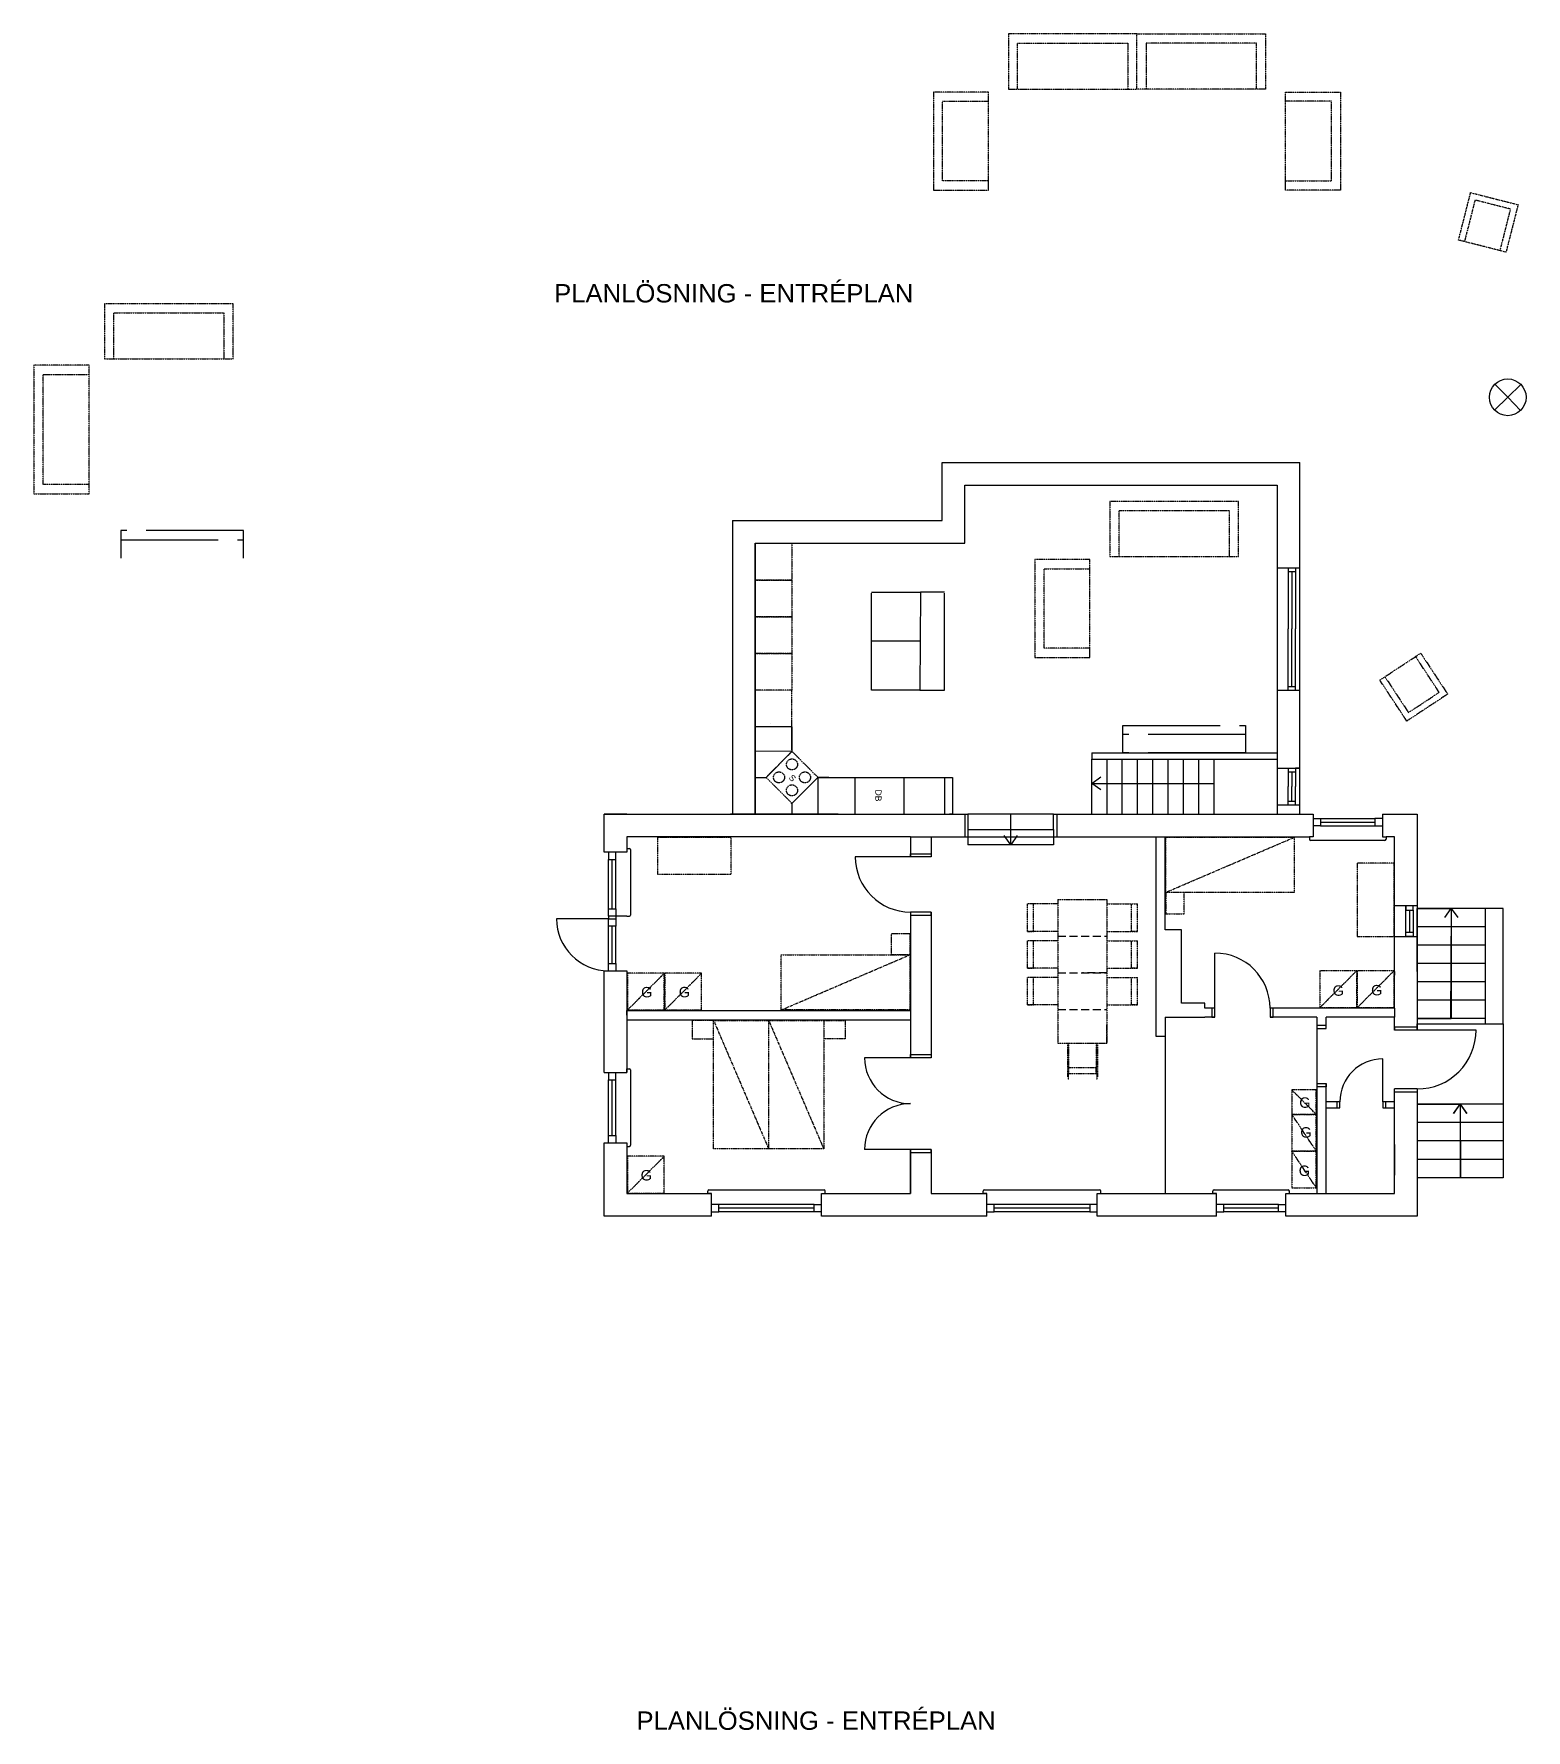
# Model space of a CAD drawing. Header units: millimetres. Extents: x -50011 to 90899, y -58634 to 500399.
# Drawn here: x -9874 to 14500, y 393550 to 421259 of the extents above; entities that cross this region are included whole.
import ezdxf

# ---------------------------------------------------------------- set-up
doc = ezdxf.new("R2010")
doc.units = ezdxf.units.MM
doc.linetypes.add('DASHED', pattern=[19.05, 12.7, -6.35])
doc.linetypes.add('PHANTOM2', pattern=[31.75, 15.875, -3.175, 3.175, -3.175, 3.175, -3.175])
doc.layers.get('0').update_dxf_attribs({"color": 1})
for name, color, linetype in [('Angivelser', 7, 'Continuous'), ('Grundritningar', 1, 'Continuous'), ('Möbler', 4, 'PHANTOM2'), ('Rumsavdelare', 3, 'FENCELINE1')]:
    doc.layers.add(name, color=color, linetype=linetype)
doc.styles.get("Standard").update_dxf_attribs({"font": 'Arial.ttf', "height": 170})
doc.linetypes.add('FENCELINE1', pattern='A,6.35,-2.54,[133,ltypeshp.shx,S=2.54,R=0,X=-2.54,Y=0],-2.54,25.4', length=36.83)
doc.dimstyles.new('ISO-25', dxfattribs={"dimscale": 10, "dimtxt": 2.5, "dimasz": 15, "dimexe": 10, "dimexo": 0.625, "dimgap": 15, "dimtad": 1, "dimlfac": 0.001, "dimtxsty": 'Standard', "dimblk": 'OBLIQUE', "dimblk1": 'OBLIQUE', "dimblk2": 'OBLIQUE', "dimcen": 20, "dimdle": 10, "dimadec": 0, "dimazin": 0, "dimtfac": 1, "dimtmove": 0, "dimatfit": 3, "dimldrblk": 'OPEN90', "dimfxl": 1, "dimarcsym": 0})

# ---------------------------------------------------------------- blocks, each defined once
blk = doc.blocks.new('_Oblique')
at = {"color": 0, "linetype": 'ByBlock', "lineweight": -2}
blk.add_line((-0.5, -0.5), (0.5, 0.5), dxfattribs=at)

msp = doc.modelspace()

# ---------------------------------------------------------------- linework, layer by layer
at = {"layer": 'Grundritningar'}
for p, q in [((5719.194, 418709.493), (5719.194, 418859.493)), ((10569.681, 418709.493), (10569.681, 418859.493)), ((13989.005, 415536.572), (14199.861, 415323.172)), ((14199.861, 415323.172), (14413.261, 415534.027)), ((14199.861, 415323.172), (13986.46, 415112.316)), ((14199.861, 415323.172), (14410.716, 415109.771)), ((10803.149, 408514.276), (10803.149, 414259.329)), ((10433.149, 413889.329), (10433.149, 408514.276)), ((1908.885, 412178.54), (1908.885, 412938.54)), ((10613.15, 412538.54), (10613.15, 411538.54)), ((10613.15, 412538.54), (10613.15, 412478.54)), ((10613.15, 412478.54), (10733.15, 412478.54)), ((10673.15, 412478.54), (10673.15, 411538.54)), ((10733.15, 412538.54), (10733.15, 412478.54)), ((10733.15, 412538.54), (10733.15, 411538.54)), ((1908.885, 409574.276), (1908.885, 412054.276)), ((10613.15, 410538.54), (10613.15, 411538.54)), ((10673.15, 410598.54), (10673.15, 411538.54)), ((10733.15, 410538.54), (10733.15, 411538.54)), ((7375.5, 411072.885), (7375.5, 411222.885)), ((10613.15, 410538.54), (10613.15, 410598.54)), ((10613.15, 410598.54), (10733.15, 410598.54)), ((10733.15, 410538.54), (10733.15, 410598.54)), ((2156.682, 409997.927), (2156.682, 409997.927)), ((1908.885, 408514.276), (1908.885, 409574.276)), ((7404.758, 408514.276), (7404.758, 409414.276)), ((7654.758, 408514.276), (7654.758, 409414.276)), ((7904.758, 408514.276), (7904.758, 409414.276)), ((8154.758, 408514.276), (8154.758, 409414.276)), ((8404.758, 408514.276), (8404.758, 409414.276)), ((8654.758, 408514.276), (8654.758, 409414.276)), ((8904.758, 408514.276), (8904.758, 409414.276)), ((9154.758, 408514.276), (9154.758, 409414.276)), ((9404.758, 408514.276), (9404.758, 409414.276)), ((10613.149, 409264.276), (10613.149, 408964.276)), ((10613.149, 409264.276), (10613.149, 409204.276)), ((10733.149, 409264.276), (10733.149, 409204.276)), ((10733.149, 409264.276), (10733.149, 408964.276)), ((10613.149, 409204.276), (10733.149, 409204.276)), ((10673.149, 409204.276), (10673.149, 408964.276)), ((10613.149, 408664.276), (10613.149, 408964.276)), ((10613.149, 408664.276), (10613.149, 408724.276)), ((10613.149, 408724.276), (10733.149, 408724.276)), ((10673.149, 408724.276), (10673.149, 408964.276)), ((10733.149, 408664.276), (10733.149, 408964.276)), ((10733.149, 408664.276), (10733.149, 408724.276)), ((5133.149, 408514.276), (5083.149, 408514.276)), ((5333.149, 408514.276), (5333.149, 408144.276)), ((6833.149, 408514.276), (6833.149, 408144.276)), ((11022.073, 408514.276), (11022.073, 408144.276)), ((11022.073, 408444.276), (11142.073, 408444.276)), ((11142.073, 408444.276), (11142.073, 408324.276)), ((11142.073, 408444.276), (12032.073, 408444.276)), ((12152.073, 408444.276), (12032.073, 408444.276)), ((12032.073, 408444.276), (12032.073, 408324.276)), ((12152.073, 408514.276), (12152.073, 408144.276)), ((12152.073, 408514.276), (12152.073, 408444.276)), ((11142.073, 408324.276), (11022.073, 408324.276)), ((11142.073, 408384.276), (12032.073, 408384.276)), ((11142.073, 408324.276), (12032.073, 408324.276)), ((12032.073, 408324.276), (12152.073, 408324.276)), ((-186.851, 407894.276), (-556.851, 407894.276)), ((-486.851, 407894.276), (-486.851, 407774.276)), ((-366.851, 407774.276), (-366.851, 407894.276)), ((4443.149, 408144.276), (-186.851, 408144.276)), ((-186.851, 408144.276), (-186.851, 407894.276)), ((-186.851, 408144.276), (-186.851, 407894.276)), ((-186.851, 407954.276), (-146.851, 407954.276)), ((-126.851, 407934.276), (-126.851, 406864.276)), ((4443.149, 408144.276), (4443.149, 407814.276)), ((4443.149, 408144.276), (4783.149, 408144.276)), ((4443.149, 408144.276), (4443.149, 407814.276)), ((4783.149, 408144.276), (4783.149, 407814.276)), ((4783.149, 408144.276), (5733.149, 408144.276)), ((5083.149, 408144.276), (5133.149, 408144.276)), ((6783.149, 408144.276), (8453.149, 408144.276)), ((7533.149, 408144.276), (7583.149, 408144.276)), ((8453.149, 408144.276), (8603.149, 408145.112)), ((8453.149, 408144.276), (8453.149, 404884.276)), ((8603.149, 406624.276), (8603.149, 408145.112)), ((8603.149, 408145.112), (10962.073, 408145.112)), ((11022.073, 408144.276), (10962.073, 408144.276)), ((10962.073, 408144.276), (10962.073, 408104.276)), ((12192.073, 408084.276), (10982.073, 408084.276)), ((12152.073, 408144.276), (12212.073, 408144.276)), ((12212.073, 408144.276), (12212.073, 408104.276)), ((12353.149, 407544.276), (12353.149, 408145.112)), ((-486.851, 407774.276), (-366.851, 407774.276)), ((-486.851, 406964.276), (-486.851, 407774.276)), ((-426.851, 406964.276), (-426.851, 407774.276)), ((-366.851, 406964.276), (-366.851, 407774.276)), ((4443.149, 407814.276), (3543.149, 407814.276)), ((4443.149, 407814.276), (4443.149, 407864.276)), ((4443.149, 407864.276), (4783.149, 407864.276)), ((4783.149, 407814.276), (4443.149, 407814.276)), ((4783.149, 407864.276), (4783.149, 407814.276)), ((12353.149, 405344.276), (12353.149, 407544.276)), ((12353.149, 405344.276), (12353.149, 407544.276)), ((12353.149, 407313.439), (12353.149, 407373.439)), ((-486.851, 406844.276), (-486.851, 406964.276)), ((-486.851, 406964.276), (-366.851, 406964.276)), ((-186.851, 406844.276), (-486.851, 406844.276)), ((-486.851, 406844.276), (-486.851, 406804.276)), ((-486.851, 406804.276), (-366.851, 406804.276)), ((-486.851, 406684.276), (-486.851, 406804.276)), ((-366.851, 406964.276), (-366.851, 406844.276)), ((-366.851, 406844.276), (-366.851, 406804.276)), ((-366.851, 406804.276), (-366.851, 406684.276)), ((-186.851, 406844.276), (-146.851, 406844.276)), ((4443.149, 406914.276), (4443.149, 404534.276)), ((4443.149, 406914.276), (4443.149, 406864.276)), ((4783.149, 406914.276), (4443.149, 406914.276)), ((4443.149, 406864.276), (4783.149, 406864.276)), ((4783.149, 406914.276), (4783.149, 404534.276)), ((4783.149, 406864.276), (4783.149, 406914.276)), ((12723.149, 407014.276), (12353.149, 407014.276)), ((12533.149, 406514.276), (12533.149, 407014.276)), ((12533.149, 407014.276), (12533.149, 406944.276)), ((12533.149, 406944.276), (12653.149, 406944.276)), ((12593.149, 406944.276), (12593.149, 406584.276)), ((12653.149, 406944.276), (12653.149, 407014.276)), ((12653.149, 406944.276), (12653.149, 406584.276)), ((13833.149, 406974.276), (12723.149, 406974.276)), ((12723.149, 405944.276), (12723.149, 406974.276)), ((12723.149, 406974.276), (13278.149, 406974.276)), ((14123.149, 406974.276), (13833.149, 406974.276)), ((13833.149, 406974.276), (13833.149, 405085.83)), ((13833.149, 406974.276), (13833.149, 406674.276)), ((14123.149, 405085.83), (14123.149, 406974.276)), ((-366.851, 406684.276), (-486.851, 406684.276)), ((-486.851, 406074.276), (-486.851, 406684.276)), ((-426.851, 406074.276), (-426.851, 406684.276)), ((-366.851, 406074.276), (-366.851, 406684.276)), ((8873.149, 406624.276), (8603.149, 406624.276)), ((8873.149, 405424.276), (8873.149, 406624.276)), ((12353.149, 406514.276), (12723.149, 406514.276)), ((12533.149, 406514.276), (12533.149, 406584.276)), ((12533.149, 406584.276), (12653.149, 406584.276)), ((12653.149, 406514.276), (12533.149, 406514.276)), ((12653.149, 406584.276), (12653.149, 406514.276)), ((13833.149, 406674.276), (12723.149, 406674.276)), ((13833.149, 406674.276), (13833.149, 406374.276)), ((9417.876, 405344.276), (9417.876, 406244.276)), ((13833.149, 406374.276), (12723.149, 406374.276)), ((13833.149, 406374.276), (13833.149, 406074.276)), ((-556.851, 405954.276), (-186.851, 405954.276)), ((-486.851, 405954.276), (-486.851, 406074.276)), ((-486.851, 406074.276), (-366.851, 406074.276)), ((-366.851, 406074.276), (-366.851, 405954.276)), ((-186.851, 405954.276), (-186.851, 404294.276)), ((12353.149, 405944.276), (12353.149, 405884.276)), ((13833.149, 406074.276), (12723.149, 406074.276)), ((13833.149, 406074.276), (13833.149, 405774.276)), ((13833.149, 405774.276), (12723.149, 405774.276)), ((13833.149, 405774.276), (13833.149, 405474.276)), ((9253.149, 405424.276), (8873.149, 405424.276)), ((9253.149, 405344.276), (9253.149, 405424.276)), ((13833.149, 405474.276), (12723.149, 405474.276)), ((13833.149, 405474.276), (13833.149, 405174.276)), ((-186.851, 405229.276), (-186.851, 405304.276)), ((-186.851, 405304.276), (4443.149, 405304.276)), ((-186.851, 405304.276), (-186.851, 405234.276)), ((-186.851, 405264.276), (-186.851, 405229.276)), ((-186.851, 405229.276), (-186.851, 405154.276)), ((-186.851, 405154.276), (4443.149, 405154.276)), ((8603.149, 405194.276), (8603.149, 404884.276)), ((8603.149, 405194.276), (9253.149, 405194.276)), ((9417.876, 405344.276), (9253.149, 405344.276)), ((9417.876, 405194.276), (9253.149, 405194.276)), ((9417.876, 405344.276), (9367.876, 405344.276)), ((9367.876, 405344.276), (9367.876, 405194.276)), ((9367.876, 405194.276), (9417.876, 405194.276)), ((9417.876, 405194.276), (9417.876, 405344.276)), ((12353.149, 405344.276), (10317.876, 405344.276)), ((10317.876, 405344.276), (10317.876, 405194.276)), ((10367.876, 405344.276), (10317.876, 405344.276)), ((11083.149, 405194.276), (10317.876, 405194.276)), ((10317.876, 405194.276), (10367.876, 405194.276)), ((10367.876, 405194.276), (10367.876, 405344.276)), ((11083.149, 405194.276), (11083.149, 405011.301)), ((11233.149, 405011.301), (11233.149, 405194.276)), ((12353.149, 405194.276), (11233.149, 405194.276)), ((12353.149, 405344.276), (12353.149, 405194.276)), ((12353.149, 404985.83), (12353.149, 405194.276)), ((13833.149, 405174.276), (12723.149, 405174.276)), ((12723.149, 405174.276), (13278.149, 405174.276)), ((8453.149, 404884.276), (8603.149, 404884.276)), ((11233.149, 405061.301), (11083.149, 405061.301)), ((11083.149, 405061.301), (11083.149, 405011.301)), ((11083.149, 405011.301), (11233.149, 405011.301)), ((11233.149, 405011.301), (11233.149, 405061.301)), ((12723.149, 405035.83), (12353.149, 405035.83)), ((12353.149, 405035.83), (12353.149, 404985.83)), ((12723.149, 404985.83), (12353.149, 404985.83)), ((12723.149, 404985.83), (12723.149, 405085.83)), ((12723.149, 405085.83), (14123.149, 405085.83)), ((12723.149, 404985.83), (12723.149, 405035.83)), ((13682.433, 404985.83), (12723.149, 404985.83)), ((14123.149, 405085.83), (14123.149, 403774.276)), ((4443.149, 404534.276), (4443.149, 404584.276)), ((4443.149, 404584.276), (4783.149, 404584.276)), ((4783.149, 404584.276), (4783.149, 404534.276)), ((-556.851, 404294.276), (-186.851, 404294.276)), ((-556.851, 404294.276), (-486.851, 404294.276)), ((-486.851, 404294.276), (-486.851, 404174.276)), ((-366.851, 404174.276), (-366.851, 404294.276)), ((-186.851, 404294.276), (-186.851, 404354.276)), ((-186.851, 404354.276), (-146.851, 404354.276)), ((-126.851, 404334.276), (-126.851, 403104.276)), ((4443.149, 404534.276), (3693.149, 404534.276)), ((4783.149, 404534.276), (4443.149, 404534.276)), ((12159.437, 403814.276), (12159.437, 404516.276)), ((-486.851, 404174.276), (-366.851, 404174.276)), ((-486.851, 403264.276), (-486.851, 404174.276)), ((-426.851, 403264.276), (-426.851, 404174.276)), ((-366.851, 403264.276), (-366.851, 404174.276)), ((11083.149, 404111.301), (11083.149, 402314.276)), ((11083.149, 404111.301), (11233.149, 404111.301)), ((11233.149, 404061.301), (11083.149, 404061.301)), ((11233.149, 402314.276), (11233.149, 404111.301)), ((11233.149, 404111.301), (11233.149, 404061.301)), ((12353.149, 402314.276), (12353.149, 404024.276)), ((12723.149, 404024.276), (12353.149, 404024.276)), ((12353.149, 403974.276), (12353.149, 404024.276)), ((12723.149, 404024.276), (12723.149, 403974.276)), ((11457.437, 403814.276), (11233.149, 403814.276)), ((11457.437, 403814.276), (11407.437, 403814.276)), ((11407.437, 403814.276), (11407.437, 403714.276)), ((11457.437, 403714.276), (11457.437, 403814.276)), ((12353.149, 403814.276), (12159.437, 403814.276)), ((12159.437, 403814.276), (12159.437, 403714.276)), ((12209.437, 403714.276), (12209.437, 403814.276)), ((12723.149, 403974.276), (12353.149, 403974.276)), ((14123.149, 403774.276), (12723.149, 403774.276)), ((12723.149, 403774.276), (13423.149, 403774.276)), ((14123.149, 403774.276), (14123.149, 403474.276)), ((11233.149, 403714.276), (11457.437, 403714.276)), ((11407.437, 403714.276), (11457.437, 403714.276)), ((12159.437, 403714.276), (12353.149, 403714.276)), ((12159.437, 403714.276), (12209.437, 403714.276)), ((14123.149, 403474.276), (12723.149, 403474.276)), ((14123.149, 403474.276), (14123.149, 403174.276)), ((-486.851, 403144.276), (-486.851, 403264.276)), ((-486.851, 403264.276), (-366.851, 403264.276)), ((-366.851, 403264.276), (-366.851, 403144.276)), ((14123.149, 403174.276), (12723.149, 403174.276)), ((14123.149, 403174.276), (14123.149, 402874.276)), ((-556.851, 403144.276), (-186.851, 403144.276)), ((-556.851, 403144.276), (-486.851, 403144.276)), ((-186.851, 403144.276), (-186.851, 402314.276)), ((-186.851, 403144.276), (-186.851, 403084.276)), ((-186.851, 403084.276), (-146.851, 403084.276)), ((4443.149, 403034.276), (3693.149, 403034.276)), ((4443.149, 403034.276), (4443.149, 402314.276)), ((4443.149, 402314.276), (4443.149, 403034.276)), ((4443.149, 403034.276), (4443.149, 402984.276)), ((4783.149, 403034.276), (4443.149, 403034.276)), ((4443.149, 402984.276), (4783.149, 402984.276)), ((4783.149, 403034.276), (4783.149, 402314.276)), ((4783.149, 402984.276), (4783.149, 403034.276)), ((12353.149, 403116.276), (12353.149, 402616.276)), ((14123.149, 402874.276), (12723.149, 402874.276)), ((14123.149, 402874.276), (14123.149, 402574.276)), ((1133.149, 402314.276), (1133.149, 402354.276)), ((1153.149, 402374.276), (3033.149, 402374.276)), ((3053.149, 402314.276), (3053.149, 402354.276)), ((5633.149, 402314.276), (5633.149, 402354.276)), ((5653.149, 402374.276), (7533.149, 402374.276)), ((7553.149, 402314.276), (7553.149, 402354.276)), ((9383.149, 402314.276), (9383.149, 402354.276)), ((9403.149, 402374.276), (10613.149, 402374.276)), ((10633.149, 402314.276), (10633.149, 402354.276)), ((14123.149, 402574.276), (12723.149, 402574.276)), ((-186.851, 402314.276), (1193.149, 402314.276)), ((1193.149, 402314.276), (1133.149, 402314.276)), ((1193.149, 401944.276), (1193.149, 402314.276)), ((1313.149, 402134.276), (1193.149, 402134.276)), ((1313.149, 402014.276), (1313.149, 402134.276)), ((2873.149, 402134.276), (1313.149, 402134.276)), ((2873.149, 402074.276), (1313.149, 402074.276)), ((2873.149, 402014.276), (2873.149, 402134.276)), ((2873.149, 402134.276), (2993.149, 402134.276)), ((2993.149, 402314.276), (4443.149, 402314.276)), ((2993.149, 401944.276), (2993.149, 402314.276)), ((2993.149, 402314.276), (3053.149, 402314.276)), ((4783.149, 402314.276), (5693.149, 402314.276)), ((5693.149, 402314.276), (5633.149, 402314.276)), ((5693.149, 401944.276), (5693.149, 402314.276)), ((5813.149, 402134.276), (5693.149, 402134.276)), ((5813.149, 402014.276), (5813.149, 402134.276)), ((7373.149, 402134.276), (5813.149, 402134.276)), ((7373.149, 402074.276), (5813.149, 402074.276)), ((7493.149, 402134.276), (7373.149, 402134.276)), ((7373.149, 402134.276), (7373.149, 402014.276)), ((7493.149, 402314.276), (9443.149, 402314.276)), ((7493.149, 401944.276), (7493.149, 402314.276)), ((7493.149, 402314.276), (7553.149, 402314.276)), ((7493.149, 402014.276), (7493.149, 402134.276)), ((9443.149, 402314.276), (9383.149, 402314.276)), ((9443.149, 401944.276), (9443.149, 402314.276)), ((9563.149, 402134.276), (9443.149, 402134.276)), ((9563.149, 402014.276), (9563.149, 402134.276)), ((10453.149, 402134.276), (9563.149, 402134.276)), ((10453.149, 402074.276), (9563.149, 402074.276)), ((10453.149, 402014.276), (10453.149, 402134.276)), ((10453.149, 402134.276), (10573.149, 402134.276)), ((10573.149, 402314.276), (11083.149, 402314.276)), ((10573.149, 401944.276), (10573.149, 402314.276)), ((10573.149, 402314.276), (10633.149, 402314.276)), ((11083.149, 402314.276), (11233.149, 402314.276)), ((11233.149, 402314.276), (12353.149, 402314.276)), ((1193.149, 401944.276), (1193.149, 402014.276)), ((1193.149, 402014.276), (1313.149, 402014.276)), ((2873.149, 402014.276), (1313.149, 402014.276)), ((2993.149, 402014.276), (2873.149, 402014.276)), ((5693.149, 401944.276), (5693.149, 402014.276)), ((5693.149, 402014.276), (5813.149, 402014.276)), ((7373.149, 402014.276), (5813.149, 402014.276)), ((7373.149, 402014.276), (7493.149, 402014.276)), ((9443.149, 401944.276), (9443.149, 402014.276)), ((9443.149, 402014.276), (9563.149, 402014.276)), ((10453.149, 402014.276), (9563.149, 402014.276)), ((10573.149, 402014.276), (10453.149, 402014.276))]:
    msp.add_line(p, q, dxfattribs=at)
at = {"layer": 'Grundritningar', "ltscale": 100}
for p, q in [((4963.149, 413308.54), (4963.149, 414259.329)), ((4963.149, 414259.329), (10803.149, 414259.329)), ((5333.149, 412938.54), (5333.149, 413889.329)), ((5333.149, 413889.329), (10433.149, 413889.329)), ((1538.885, 413308.54), (1538.885, 411878.54)), ((1538.885, 413308.54), (4963.149, 413308.54)), ((1908.885, 408514.276), (1908.885, 412938.54)), ((1908.885, 412938.54), (1908.885, 408514.276)), ((1908.885, 412938.54), (5333.149, 412938.54)), ((1908.885, 412354.276), (1908.885, 412054.276)), ((10433.15, 412538.54), (10803.15, 412538.54)), ((10803.149, 410074.276), (10803.149, 412554.276)), ((1538.885, 412054.276), (1538.885, 408514.276)), ((10433.15, 410538.54), (10803.15, 410538.54)), ((7404.758, 409514.276), (7404.758, 409414.276)), ((7404.758, 409514.276), (10433.149, 409514.276)), ((7404.758, 409414.276), (10433.149, 409414.276)), ((10433.149, 409264.276), (10803.149, 409264.276)), ((-186.851, 408514.276), (-556.851, 408514.276)), ((-186.851, 408514.276), (3237.414, 408514.276)), ((3263.39, 408514.276), (1505.39, 408514.276)), ((5383.149, 408514.276), (5383.149, 408264.276)), ((6783.149, 408514.276), (5383.149, 408514.276)), ((6783.149, 408264.276), (6783.149, 408514.276)), ((10433.149, 408664.276), (10803.149, 408664.276)), ((12152.073, 408514.276), (12723.149, 408514.276)), ((5383.149, 408264.276), (6783.149, 408264.276)), ((5383.149, 408264.276), (5383.149, 408014.276)), ((6783.149, 408264.276), (6783.149, 408014.276)), ((6783.149, 408014.276), (5383.149, 408014.276)), ((12353.149, 408145.112), (12212.073, 408144.276)), ((-486.851, 406804.276), (-1336.851, 406804.276))]:
    msp.add_line(p, q, dxfattribs=at)
at = {"layer": 'Grundritningar'}
for points in [[(-556.851, 407894.276), (-556.851, 408514.276), (5383.149, 408514.276)], [(6783.149, 408514.276), (11022.073, 408514.276)], [(12723.149, 408514.276), (12723.149, 404985.83)], [(-556.851, 404294.276), (-556.851, 405954.276)], [(12723.149, 404024.276), (12723.149, 401944.276), (10573.149, 401944.276)], [(1193.149, 401944.276), (-556.851, 401944.276), (-556.851, 403144.276)], [(5693.149, 401944.276), (2993.149, 401944.276)], [(9443.149, 401944.276), (7493.149, 401944.276)]]:
    msp.add_lwpolyline(points, dxfattribs=at)
at = {"layer": 'Grundritningar', "ltscale": 20}
msp.add_circle((14199.861, 415323.172), 300, dxfattribs=at)
at = {"layer": 'Grundritningar'}
for centre, radius, start, end in [((-146.851, 407934.276), 20, 0, 90), ((10982.073, 408104.276), 20, 180, 270), ((12192.073, 408104.276), 20, 270, 0), ((4443.149, 407814.276), 900, 180, 270), ((-146.851, 406864.276), 20, 270, 0), ((9417.876, 405344.276), 900, 0, 90), ((12723.947, 404982.766), 958.491, 269.95234, 0.1831397), ((-146.851, 404334.276), 20, 0, 90), ((4443.149, 404534.276), 750, 180, 270), ((12159.437, 403814.276), 702, 90, 180), ((4443.149, 403034.276), 750, 90, 180), ((-146.851, 403104.276), 20, 270, 0), ((1153.149, 402354.276), 20, 90, 180), ((3033.149, 402354.276), 20, 0, 90), ((5653.149, 402354.276), 20, 90, 180), ((7533.149, 402354.276), 20, 0, 90), ((9403.149, 402354.276), 20, 90, 180), ((10613.149, 402354.276), 20, 0, 90)]:
    msp.add_arc(centre, radius, start, end, dxfattribs=at)
at = {"layer": 'Grundritningar', "ltscale": 100}
msp.add_arc((-486.851, 406804.276), 850, 180, 270, dxfattribs=at)
at = {"layer": 'Möbler'}
for p, q in [((6044.437, 421259.493), (6044.437, 420359.493)), ((8144.437, 421259.493), (6044.437, 421259.493)), ((8144.437, 420359.493), (8144.437, 421259.493)), ((8144.437, 420359.493), (8144.437, 421259.493)), ((8144.437, 421259.493), (10244.437, 421259.493)), ((10244.437, 421259.493), (10244.437, 420359.493)), ((6194.437, 421109.493), (7994.437, 421109.493)), ((6194.437, 420359.493), (6194.437, 421109.493)), ((7994.437, 421109.493), (7994.437, 420359.493)), ((8294.437, 421109.493), (8294.437, 420359.493)), ((10094.437, 421109.493), (8294.437, 421109.493)), ((10094.437, 420359.493), (10094.437, 421109.493)), ((6044.437, 420359.493), (8144.437, 420359.493)), ((10244.437, 420359.493), (8144.437, 420359.493)), ((4819.194, 420309.493), (4819.194, 418709.493)), ((5719.194, 420309.493), (4819.194, 420309.493)), ((4969.194, 418859.493), (4969.194, 420159.493)), ((4969.194, 420159.493), (5719.194, 420159.493)), ((5719.194, 418709.493), (5719.194, 420309.493)), ((10569.681, 418709.493), (10569.681, 420309.493)), ((10569.681, 420309.493), (11469.681, 420309.493)), ((11319.681, 420159.493), (10569.681, 420159.493)), ((11319.681, 418859.493), (11319.681, 420159.493)), ((11469.681, 420309.493), (11469.681, 418709.493)), ((4819.194, 418709.493), (5719.194, 418709.493)), ((5719.194, 418859.493), (4969.194, 418859.493)), ((10569.681, 418859.493), (11319.681, 418859.493)), ((11469.681, 418709.493), (10569.681, 418709.493)), ((13396.791, 417891.523), (13594.179, 418666.79)), ((13666.414, 418545.208), (13493.699, 417866.85)), ((13594.179, 418666.79), (14369.445, 418469.402)), ((14247.863, 418397.167), (13666.414, 418545.208)), ((14369.445, 418469.402), (14172.057, 417694.136)), ((14075.149, 417718.809), (14247.863, 418397.167)), ((14172.057, 417694.136), (13396.791, 417891.523)), ((14172.057, 417694.136), (14075.149, 417718.809)), ((-8720.337, 416852.287), (-8720.337, 415952.287)), ((-6620.337, 416852.287), (-8720.337, 416852.287)), ((-6620.337, 415952.287), (-6620.337, 416852.287)), ((-8570.337, 416702.287), (-6770.337, 416702.287)), ((-8570.337, 415952.287), (-8570.337, 416702.287)), ((-6770.337, 416702.287), (-6770.337, 415952.287)), ((-8720.337, 415952.287), (-6620.337, 415952.287)), ((-8973.986, 415847.183), (-9873.986, 415847.183)), ((-9873.986, 415847.183), (-9873.986, 413747.183)), ((-9723.986, 415697.183), (-8973.986, 415697.183)), ((-9723.986, 413897.183), (-9723.986, 415697.183)), ((-8973.986, 413747.183), (-8973.986, 415847.183)), ((-9873.986, 413747.183), (-8973.986, 413747.183)), ((-8973.986, 413897.183), (-9723.986, 413897.183)), ((7700.744, 413622.885), (7700.744, 412722.885)), ((9800.744, 413622.885), (7700.744, 413622.885)), ((7850.744, 413472.885), (9650.744, 413472.885)), ((7850.744, 412722.885), (7850.744, 413472.885)), ((9650.744, 413472.885), (9650.744, 412722.885)), ((9800.744, 412722.885), (9800.744, 413622.885)), ((6475.5, 412672.885), (6475.5, 411072.885)), ((7375.5, 412672.885), (6475.5, 412672.885)), ((7375.5, 411072.885), (7375.5, 412672.885)), ((7700.744, 412722.885), (9800.744, 412722.885)), ((6625.5, 411222.885), (6625.5, 412522.885)), ((6625.5, 412522.885), (7375.5, 412522.885)), ((7375.5, 411222.885), (6625.5, 411222.885)), ((6475.5, 411072.885), (7375.5, 411072.885)), ((12110.961, 410702.681), (12779.205, 411142.511)), ((13080.526, 410502.819), (12695.675, 411087.533)), ((12779.205, 411142.511), (13219.035, 410474.268)), ((12110.961, 410702.681), (12194.492, 410757.66)), ((12550.791, 410034.438), (12110.961, 410702.681)), ((12194.492, 410757.66), (12579.343, 410172.947)), ((1908.885, 409914.276), (1908.885, 410514.276)), ((2508.885, 409938.54), (2508.885, 410538.54)), ((13219.035, 410474.268), (12550.791, 410034.438)), ((12579.343, 410172.947), (13080.526, 410502.819)), ((313.149, 408134.276), (313.149, 407534.276)), ((1513.149, 408134.276), (313.149, 408134.276)), ((1513.149, 407534.276), (1513.149, 408134.276)), ((8613.149, 408135.112), (10713.149, 408135.112)), ((8613.149, 407235.112), (8613.149, 408135.112)), ((8613.149, 407235.112), (10713.149, 408135.112)), ((10713.149, 408135.112), (10713.149, 407235.112)), ((12343.149, 407714.276), (11743.149, 407714.276)), ((11743.149, 407714.276), (11743.149, 406514.276)), ((12343.149, 406514.276), (12343.149, 407714.276)), ((313.149, 407534.276), (1513.149, 407534.276)), ((6353.149, 406595.884), (6353.149, 407045.884)), ((6853.149, 407045.884), (6353.149, 407045.884)), ((6453.149, 406595.884), (6453.149, 407045.884)), ((6853.149, 407120.884), (7653.149, 407120.884)), ((6853.149, 407120.884), (6853.149, 404770.884)), ((7653.149, 407120.884), (7653.149, 404770.884)), ((7653.149, 407045.884), (8153.149, 407045.884)), ((8053.149, 406595.884), (8053.149, 407045.884)), ((8153.149, 406595.884), (8153.149, 407045.884)), ((10713.149, 407235.112), (8613.149, 407235.112)), ((8613.149, 407235.112), (8613.149, 406885.112)), ((8913.149, 406885.112), (8913.149, 407235.112)), ((8613.149, 406885.112), (8913.149, 406885.112)), ((4133.149, 406214.276), (4133.149, 406564.276)), ((4133.149, 406564.276), (4433.149, 406564.276)), ((4433.149, 406564.276), (4433.149, 406214.276)), ((6853.149, 406595.884), (6353.149, 406595.884)), ((6353.149, 406595.884), (6453.149, 406595.884)), ((7653.149, 406595.884), (8153.149, 406595.884)), ((8153.149, 406595.884), (8053.149, 406595.884)), ((11743.149, 406514.276), (12343.149, 406514.276)), ((6353.149, 405995.884), (6353.149, 406445.884)), ((6853.149, 406445.884), (6353.149, 406445.884)), ((6453.149, 405995.884), (6453.149, 406445.884)), ((7653.149, 406445.884), (8153.149, 406445.884)), ((8053.149, 405995.884), (8053.149, 406445.884)), ((8153.149, 405995.884), (8153.149, 406445.884)), ((2333.149, 406214.276), (4433.149, 406214.276)), ((2333.149, 405314.276), (2333.149, 406214.276)), ((2333.149, 405314.276), (4433.149, 406214.276)), ((4433.149, 406214.276), (4133.149, 406214.276)), ((4433.149, 406214.276), (4433.149, 405314.276)), ((6853.149, 405995.884), (6353.149, 405995.884)), ((6353.149, 405995.884), (6453.149, 405995.884)), ((7653.149, 405995.884), (8153.149, 405995.884)), ((8153.149, 405995.884), (8053.149, 405995.884)), ((11733.149, 405954.276), (11133.149, 405954.276)), ((11133.149, 405954.276), (11133.149, 405354.276)), ((11733.149, 405954.276), (11133.149, 405354.276)), ((11733.149, 405354.276), (11733.149, 405954.276)), ((12343.149, 405954.276), (11743.149, 405954.276)), ((11743.149, 405954.276), (11743.149, 405354.276)), ((11743.149, 405354.276), (12343.149, 405954.276)), ((12343.149, 405354.276), (12343.149, 405954.276)), ((423.149, 405914.276), (-176.851, 405914.276)), ((-176.851, 405914.276), (-176.851, 405314.276)), ((423.149, 405914.276), (-176.851, 405314.276)), ((423.149, 405314.276), (423.149, 405914.276)), ((1033.149, 405914.276), (433.149, 405914.276)), ((433.149, 405914.276), (433.149, 405314.276)), ((433.149, 405314.276), (1033.149, 405914.276)), ((1033.149, 405314.276), (1033.149, 405914.276)), ((6353.149, 405395.884), (6353.149, 405845.884)), ((6853.149, 405845.884), (6353.149, 405845.884)), ((6453.149, 405395.884), (6453.149, 405845.884)), ((6853.149, 405920.884), (6853.149, 405845.884)), ((7653.149, 405845.884), (8153.149, 405845.884)), ((8053.149, 405395.884), (8053.149, 405845.884)), ((8153.149, 405395.884), (8153.149, 405845.884)), ((6853.149, 405395.884), (6353.149, 405395.884)), ((6353.149, 405395.884), (6453.149, 405395.884)), ((7653.149, 405395.884), (8153.149, 405395.884)), ((8153.149, 405395.884), (8053.149, 405395.884)), ((-176.851, 405314.276), (423.149, 405314.276)), ((433.149, 405314.276), (1033.149, 405314.276)), ((1228.149, 405144.276), (878.149, 405144.276)), ((878.149, 405144.276), (878.149, 404844.276)), ((1228.149, 403044.276), (1228.149, 405144.276)), ((1228.149, 405144.276), (2128.149, 405144.276)), ((1228.149, 405144.276), (2128.149, 403044.276)), ((2128.149, 403044.276), (2128.149, 405144.276)), ((2128.149, 405144.276), (3028.149, 405144.276)), ((2128.149, 405144.276), (3028.149, 403044.276)), ((4433.149, 405314.276), (2333.149, 405314.276)), ((3028.149, 405144.276), (3028.149, 403044.276)), ((3028.149, 405144.276), (3378.149, 405144.276)), ((3378.149, 405144.276), (3378.149, 404844.276)), ((11133.149, 405354.276), (11733.149, 405354.276)), ((11743.149, 405354.276), (12343.149, 405354.276)), ((878.149, 404844.276), (1228.149, 404844.276)), ((3378.149, 404844.276), (3028.149, 404844.276)), ((7653.149, 404770.884), (7653.149, 405070.884)), ((6853.149, 404770.884), (7653.149, 404770.884)), ((7008.149, 404770.884), (7008.149, 404220.884)), ((7018.149, 404770.884), (7018.149, 404170.884)), ((7028.149, 404770.884), (7028.149, 404270.884)), ((7478.149, 404770.884), (7478.149, 404270.884)), ((7478.149, 404770.884), (7488.149, 404770.884)), ((7488.149, 404770.884), (7488.149, 404170.884)), ((7488.149, 404770.884), (7498.149, 404770.884)), ((7498.149, 404770.884), (7498.149, 404220.884)), ((7478.149, 404370.884), (7028.149, 404370.884)), ((7478.149, 404270.884), (7478.149, 404370.884)), ((7478.149, 404270.884), (7028.149, 404270.884)), ((11073.15, 404007.996), (10673.15, 404007.996)), ((10673.15, 404007.996), (10673.15, 403607.996)), ((11073.15, 403607.996), (10673.15, 404007.996)), ((11073.15, 403607.996), (11073.15, 404007.996)), ((11073.15, 403607.996), (10673.15, 403607.996)), ((10673.15, 403607.996), (10673.15, 403007.996)), ((11073.15, 403007.996), (10673.15, 403607.996)), ((10673.15, 403607.996), (11073.15, 403607.996)), ((11073.15, 403007.996), (11073.15, 403607.996)), ((423.149, 402924.276), (-176.851, 402924.276)), ((-176.851, 402924.276), (-176.851, 402324.276)), ((423.149, 402924.276), (-176.851, 402324.276)), ((423.149, 402324.276), (423.149, 402924.276)), ((2128.149, 403044.276), (1228.149, 403044.276)), ((3028.149, 403044.276), (2128.149, 403044.276)), ((11073.149, 403007.996), (10673.149, 403007.996)), ((10673.149, 403007.996), (10673.149, 402407.996)), ((11073.149, 402407.996), (10673.149, 403007.996)), ((10673.15, 403007.996), (11073.15, 403007.996)), ((11073.149, 402407.996), (11073.149, 403007.996)), ((10673.149, 402407.996), (11073.149, 402407.996)), ((-176.851, 402324.276), (423.149, 402324.276))]:
    msp.add_line(p, q, dxfattribs=at)
at = {"layer": 'Möbler', "ltscale": 100}
for p, q in [((-6452.67, 413144.84), (-8452.67, 413144.84)), ((-8452.67, 413144.84), (-8452.67, 412994.84)), ((-6452.67, 412994.84), (-6452.67, 413144.84)), ((-8452.67, 412994.84), (-6452.67, 412994.84)), ((-8452.67, 412994.84), (-8452.67, 412694.84)), ((-6452.67, 412694.84), (-6452.67, 412994.84)), ((3808.885, 410538.54), (3808.885, 412138.54)), ((3808.885, 412138.54), (4610.314, 412138.535)), ((4610.314, 412138.535), (4598.885, 410538.54)), ((4998.885, 412138.54), (4610.314, 412138.535)), ((4998.885, 410538.54), (4998.885, 412138.54)), ((4598.885, 411338.54), (3808.885, 411338.54)), ((4598.885, 410538.54), (3808.885, 410538.54)), ((4598.885, 410538.54), (4998.885, 410538.54)), ((2508.885, 409938.54), (1908.885, 409938.54)), ((2508.885, 409562.804), (2508.885, 409938.54)), ((2508.885, 409938.54), (2508.885, 409538.54)), ((7914.308, 409814.276), (7914.308, 409964.276)), ((7914.308, 409964.276), (9914.308, 409964.276)), ((9914.308, 409964.276), (9914.308, 409814.276)), ((2508.885, 409538.54), (1908.885, 409542.667)), ((7914.308, 409514.276), (7914.308, 409814.276)), ((9914.308, 409814.276), (7914.308, 409814.276)), ((9914.308, 409814.276), (9914.308, 409514.276)), ((2084.621, 409114.276), (2508.885, 409538.54)), ((9914.308, 409514.276), (7914.308, 409514.276)), ((10803.149, 409264.276), (10733.149, 409264.276)), ((1908.885, 408514.276), (1908.885, 409114.276)), ((1908.885, 409114.276), (2084.621, 409114.276)), ((2933.149, 409114.276), (2508.885, 408690.012)), ((3108.885, 409114.276), (2933.149, 409114.276)), ((2933.149, 409114.276), (3533.149, 409114.276)), ((2933.149, 409114.276), (2933.149, 408514.276)), ((3533.149, 409114.276), (3533.149, 408514.276)), ((3533.149, 409114.276), (4333.149, 409114.276)), ((4333.149, 409114.276), (4333.149, 408514.276)), ((4333.149, 409114.276), (4933.149, 409114.276)), ((4933.149, 409114.276), (5133.149, 409114.276)), ((4998.885, 409114.276), (4998.885, 408514.276)), ((5133.149, 409114.276), (5133.149, 408514.276)), ((-118.262, 408514.276), (1881.738, 408514.276)), ((2508.885, 408690.012), (2508.885, 408514.276))]:
    msp.add_line(p, q, dxfattribs=at)
at = {"layer": 'Möbler', "linetype": 'DASHED', "ltscale": 10}
for p, q in [((6853.149, 406520.884), (7653.149, 406520.884)), ((6853.149, 405920.884), (7653.149, 405920.884)), ((7653.149, 405920.884), (7253.149, 405920.884)), ((6853.149, 405320.884), (7653.149, 405320.884))]:
    msp.add_line(p, q, dxfattribs=at)
at = {"layer": 'Möbler'}
for points in [[(1908.885, 412338.54), (1908.885, 412938.54), (2508.885, 412938.54), (2508.885, 412338.54)], [(1908.885, 411738.54), (1908.885, 412338.54), (2508.885, 412338.54), (2508.885, 411738.54)], [(1908.885, 411138.54), (1908.885, 411738.54), (2508.885, 411738.54), (2508.885, 411138.54)], [(1908.885, 410538.54), (1908.885, 411138.54), (2508.885, 411138.54), (2508.885, 410538.54)], [(2508.885, 408690.012), (2084.621, 409114.276), (2508.885, 409538.54), (2933.149, 409114.276)]]:
    msp.add_lwpolyline(points, close=True, dxfattribs=at)
for centre in [(2508.885, 409326.408), (2296.753, 409114.276), (2508.885, 408902.144), (2721.017, 409114.276)]:
    msp.add_circle(centre, 90, dxfattribs=at)
at = {"layer": 'Rumsavdelare', "ltscale": 5}
for p, q in [((5383.149, 408144.276), (6783.149, 408144.276)), ((8603.149, 404884.276), (8603.149, 402314.276)), ((11083.149, 405011.301), (11083.149, 404111.301))]:
    msp.add_line(p, q, dxfattribs=at)

# ---------------------------------------------------------------- texts
at = {"layer": 'Angivelser'}
for p in [(-1376.851, 416872.522), (-1376.851, 416872.522), (-31.625, 393554.708), (-31.625, 393554.708)]:
    msp.add_text('PLANLÖSNING - ENTRÉPLAN', height=300, dxfattribs=at).set_placement(p)
at = {"layer": 'Möbler', "char_height": 100, "attachment_point": 1}
for s, insert, rotation in [('S', (2518.288, 409171.94), 315), ('DB', (3971.068, 408914.89), 270)]:
    msp.add_mtext_dynamic_manual_height_columns(s, width=30.21587, gutter_width=125, heights=[0], dxfattribs=dict(at, insert=insert, rotation=rotation))
at = {"layer": 'Möbler', "char_height": 170, "attachment_point": 1}
for heights, insert in [([0], (44.2, 405690.261)), ([0], (658.933, 405691.406)), ([0], (11340.328, 405716.558)), ([173.943], (11968.3, 405722.926)), ([173.943], (10794.702, 403886.444)), ([173.943], (10812.211, 403399.404)), ([0], (36.612, 402699.125)), ([173.943], (10785.929, 402773.059))]:
    msp.add_mtext_dynamic_manual_height_columns('G', width=269.32488, gutter_width=850, heights=heights, dxfattribs=dict(at, insert=insert))

# ---------------------------------------------------------------- leaders
at = {"layer": 'Grundritningar'}
for points, override in [([(7404.758, 409014.276), (9404.758, 409014.276)], {"dimldrblk": 'Open90'}), ([(6083.149, 408014.276), (6083.149, 408514.276)], {"dimldrblk": 'Open90'}), ([(13278.149, 406974.276), (13266.988, 405174.276)], {"dimldrblk": 'Open90'}), ([(13278.149, 406974.276), (13278.149, 405174.276)], {"dimscale": 10, "dimldrblk": 'Open90'}), ([(13423.149, 403774.276), (13423.149, 402574.276)], {"dimscale": 10, "dimldrblk": 'Open90'}), ([(13423.149, 403774.276), (13426.644, 402574.276)], {"dimldrblk": 'Open90'})]:
    msp.add_leader(points, dimstyle='ISO-25', override=override, dxfattribs=at)

doc.saveas('drawing.dxf')
